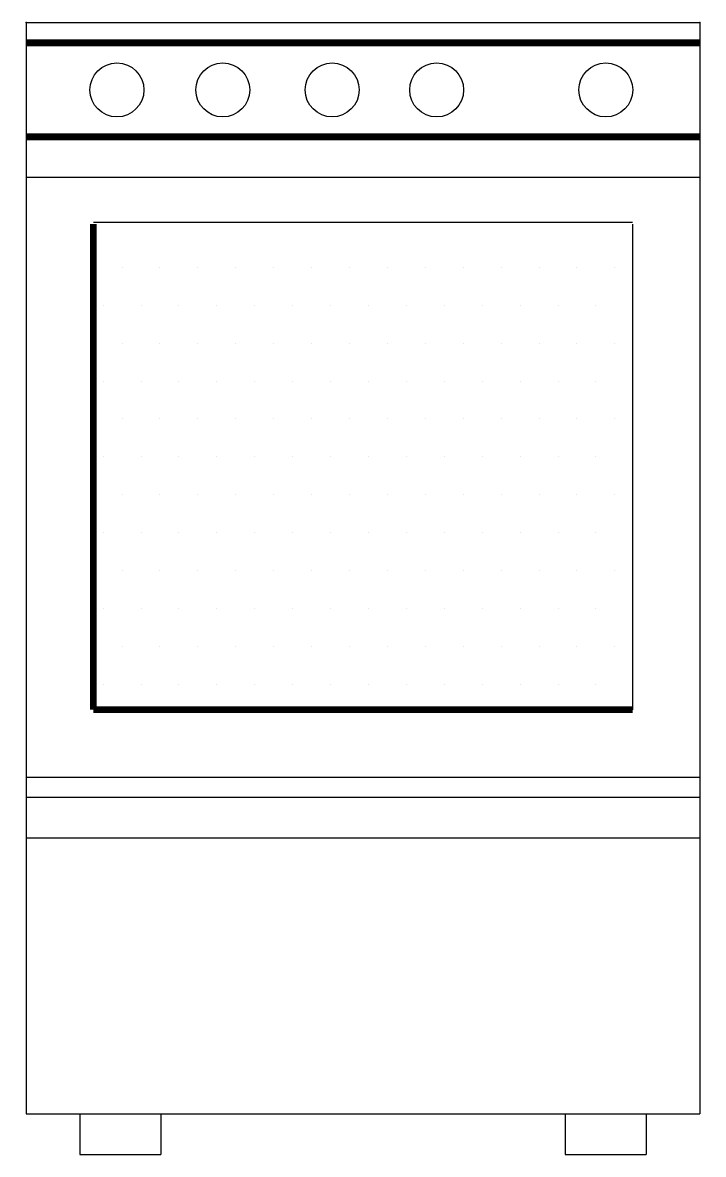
# Model space of a CAD drawing. Header units: metres. Extents: x -0.073 to 0.432, y 0 to 0.84.
import ezdxf

# ---------------------------------------------------------------- set-up
doc = ezdxf.new("R2010")
doc.units = ezdxf.units.M

# ---------------------------------------------------------------- blocks, each defined once
blk = doc.blocks.new('*X0')
at = {"color": 0}
for p, q in [((77.47031, 85.24688), (77.47031, 85.24688)), ((77.49844, 85.24688), (77.49844, 85.24688)), ((77.52656, 85.24688), (77.52656, 85.24688)), ((77.55469, 85.24688), (77.55469, 85.24688)), ((77.58281, 85.24688), (77.58281, 85.24688)), ((77.61094, 85.24688), (77.61094, 85.24688)), ((77.63906, 85.24688), (77.63906, 85.24688)), ((77.66719, 85.24688), (77.66719, 85.24688)), ((77.69531, 85.24688), (77.69531, 85.24688)), ((77.72344, 85.24688), (77.72344, 85.24688)), ((77.75156, 85.24688), (77.75156, 85.24688)), ((77.77969, 85.24688), (77.77969, 85.24688)), ((77.80781, 85.24688), (77.80781, 85.24688)), ((77.83594, 85.24688), (77.83594, 85.24688)), ((77.45625, 85.21875), (77.45625, 85.21875)), ((77.48438, 85.21875), (77.48438, 85.21875)), ((77.5125, 85.21875), (77.5125, 85.21875)), ((77.54063, 85.21875), (77.54063, 85.21875)), ((77.56875, 85.21875), (77.56875, 85.21875)), ((77.59688, 85.21875), (77.59688, 85.21875)), ((77.625, 85.21875), (77.625, 85.21875)), ((77.65313, 85.21875), (77.65313, 85.21875)), ((77.68125, 85.21875), (77.68125, 85.21875)), ((77.70938, 85.21875), (77.70938, 85.21875)), ((77.7375, 85.21875), (77.7375, 85.21875)), ((77.76563, 85.21875), (77.76563, 85.21875)), ((77.79375, 85.21875), (77.79375, 85.21875)), ((77.82188, 85.21875), (77.82188, 85.21875)), ((77.47031, 85.19062), (77.47031, 85.19062)), ((77.49844, 85.19062), (77.49844, 85.19062)), ((77.52656, 85.19062), (77.52656, 85.19062)), ((77.55469, 85.19062), (77.55469, 85.19062)), ((77.58281, 85.19062), (77.58281, 85.19062)), ((77.61094, 85.19062), (77.61094, 85.19062)), ((77.63906, 85.19062), (77.63906, 85.19062)), ((77.66719, 85.19062), (77.66719, 85.19062)), ((77.69531, 85.19062), (77.69531, 85.19062)), ((77.72344, 85.19062), (77.72344, 85.19062)), ((77.75156, 85.19062), (77.75156, 85.19062)), ((77.77969, 85.19062), (77.77969, 85.19062)), ((77.80781, 85.19062), (77.80781, 85.19062)), ((77.83594, 85.19062), (77.83594, 85.19062)), ((77.45625, 85.1625), (77.45625, 85.1625)), ((77.48438, 85.1625), (77.48438, 85.1625)), ((77.5125, 85.1625), (77.5125, 85.1625)), ((77.54063, 85.1625), (77.54063, 85.1625)), ((77.56875, 85.1625), (77.56875, 85.1625)), ((77.59688, 85.1625), (77.59688, 85.1625)), ((77.625, 85.1625), (77.625, 85.1625)), ((77.65313, 85.1625), (77.65313, 85.1625)), ((77.68125, 85.1625), (77.68125, 85.1625)), ((77.70938, 85.1625), (77.70938, 85.1625)), ((77.7375, 85.1625), (77.7375, 85.1625)), ((77.76563, 85.1625), (77.76563, 85.1625)), ((77.79375, 85.1625), (77.79375, 85.1625)), ((77.82188, 85.1625), (77.82188, 85.1625)), ((77.47031, 85.13438), (77.47031, 85.13438)), ((77.49844, 85.13438), (77.49844, 85.13438)), ((77.52656, 85.13438), (77.52656, 85.13438)), ((77.55469, 85.13438), (77.55469, 85.13438)), ((77.58281, 85.13438), (77.58281, 85.13438)), ((77.61094, 85.13438), (77.61094, 85.13438)), ((77.63906, 85.13438), (77.63906, 85.13438)), ((77.66719, 85.13438), (77.66719, 85.13438)), ((77.69531, 85.13438), (77.69531, 85.13438)), ((77.72344, 85.13438), (77.72344, 85.13438)), ((77.75156, 85.13438), (77.75156, 85.13438)), ((77.77969, 85.13438), (77.77969, 85.13438)), ((77.80781, 85.13438), (77.80781, 85.13438)), ((77.83594, 85.13438), (77.83594, 85.13438)), ((77.45625, 85.10625), (77.45625, 85.10625)), ((77.48438, 85.10625), (77.48438, 85.10625)), ((77.5125, 85.10625), (77.5125, 85.10625)), ((77.54063, 85.10625), (77.54063, 85.10625)), ((77.56875, 85.10625), (77.56875, 85.10625)), ((77.59688, 85.10625), (77.59688, 85.10625)), ((77.625, 85.10625), (77.625, 85.10625)), ((77.65313, 85.10625), (77.65313, 85.10625)), ((77.68125, 85.10625), (77.68125, 85.10625)), ((77.70938, 85.10625), (77.70938, 85.10625)), ((77.7375, 85.10625), (77.7375, 85.10625)), ((77.76563, 85.10625), (77.76563, 85.10625)), ((77.79375, 85.10625), (77.79375, 85.10625)), ((77.82188, 85.10625), (77.82188, 85.10625)), ((77.47031, 85.07812), (77.47031, 85.07812)), ((77.49844, 85.07812), (77.49844, 85.07812)), ((77.52656, 85.07812), (77.52656, 85.07812)), ((77.55469, 85.07812), (77.55469, 85.07812)), ((77.58281, 85.07812), (77.58281, 85.07812)), ((77.61094, 85.07812), (77.61094, 85.07812)), ((77.63906, 85.07812), (77.63906, 85.07812)), ((77.66719, 85.07812), (77.66719, 85.07812)), ((77.69531, 85.07812), (77.69531, 85.07812)), ((77.72344, 85.07812), (77.72344, 85.07812)), ((77.75156, 85.07812), (77.75156, 85.07812)), ((77.77969, 85.07812), (77.77969, 85.07812)), ((77.80781, 85.07812), (77.80781, 85.07812)), ((77.83594, 85.07812), (77.83594, 85.07812)), ((77.45625, 85.05), (77.45625, 85.05)), ((77.48438, 85.05), (77.48438, 85.05)), ((77.5125, 85.05), (77.5125, 85.05)), ((77.54063, 85.05), (77.54063, 85.05)), ((77.56875, 85.05), (77.56875, 85.05)), ((77.59688, 85.05), (77.59688, 85.05)), ((77.625, 85.05), (77.625, 85.05)), ((77.65313, 85.05), (77.65313, 85.05)), ((77.68125, 85.05), (77.68125, 85.05)), ((77.70938, 85.05), (77.70938, 85.05)), ((77.7375, 85.05), (77.7375, 85.05)), ((77.76563, 85.05), (77.76563, 85.05)), ((77.79375, 85.05), (77.79375, 85.05)), ((77.82188, 85.05), (77.82188, 85.05)), ((77.47031, 85.02188), (77.47031, 85.02188)), ((77.49844, 85.02188), (77.49844, 85.02188)), ((77.52656, 85.02188), (77.52656, 85.02188)), ((77.55469, 85.02188), (77.55469, 85.02188)), ((77.58281, 85.02188), (77.58281, 85.02188)), ((77.61094, 85.02188), (77.61094, 85.02188)), ((77.63906, 85.02188), (77.63906, 85.02188)), ((77.66719, 85.02188), (77.66719, 85.02188)), ((77.69531, 85.02188), (77.69531, 85.02188)), ((77.72344, 85.02188), (77.72344, 85.02188)), ((77.75156, 85.02188), (77.75156, 85.02188)), ((77.77969, 85.02188), (77.77969, 85.02188)), ((77.80781, 85.02188), (77.80781, 85.02188)), ((77.83594, 85.02188), (77.83594, 85.02188)), ((77.45625, 84.99375), (77.45625, 84.99375)), ((77.48438, 84.99375), (77.48438, 84.99375)), ((77.5125, 84.99375), (77.5125, 84.99375)), ((77.54063, 84.99375), (77.54063, 84.99375)), ((77.56875, 84.99375), (77.56875, 84.99375)), ((77.59688, 84.99375), (77.59688, 84.99375)), ((77.625, 84.99375), (77.625, 84.99375)), ((77.65313, 84.99375), (77.65313, 84.99375)), ((77.68125, 84.99375), (77.68125, 84.99375)), ((77.70938, 84.99375), (77.70938, 84.99375)), ((77.7375, 84.99375), (77.7375, 84.99375)), ((77.76563, 84.99375), (77.76563, 84.99375)), ((77.79375, 84.99375), (77.79375, 84.99375)), ((77.82188, 84.99375), (77.82188, 84.99375)), ((77.47031, 84.96563), (77.47031, 84.96563)), ((77.49844, 84.96563), (77.49844, 84.96563)), ((77.52656, 84.96563), (77.52656, 84.96563)), ((77.55469, 84.96563), (77.55469, 84.96563)), ((77.58281, 84.96563), (77.58281, 84.96563)), ((77.61094, 84.96563), (77.61094, 84.96563)), ((77.63906, 84.96563), (77.63906, 84.96563)), ((77.66719, 84.96563), (77.66719, 84.96563)), ((77.69531, 84.96563), (77.69531, 84.96563)), ((77.72344, 84.96563), (77.72344, 84.96563)), ((77.75156, 84.96563), (77.75156, 84.96563)), ((77.77969, 84.96563), (77.77969, 84.96563)), ((77.80781, 84.96563), (77.80781, 84.96563)), ((77.83594, 84.96563), (77.83594, 84.96563)), ((77.45625, 84.9375), (77.45625, 84.9375)), ((77.48438, 84.9375), (77.48438, 84.9375)), ((77.5125, 84.9375), (77.5125, 84.9375)), ((77.54063, 84.9375), (77.54063, 84.9375)), ((77.56875, 84.9375), (77.56875, 84.9375)), ((77.59688, 84.9375), (77.59688, 84.9375)), ((77.625, 84.9375), (77.625, 84.9375)), ((77.65313, 84.9375), (77.65313, 84.9375)), ((77.68125, 84.9375), (77.68125, 84.9375)), ((77.70938, 84.9375), (77.70938, 84.9375)), ((77.7375, 84.9375), (77.7375, 84.9375)), ((77.76563, 84.9375), (77.76563, 84.9375)), ((77.79375, 84.9375), (77.79375, 84.9375)), ((77.82188, 84.9375), (77.82188, 84.9375))]:
    blk.add_line(p, q, dxfattribs=at)

msp = doc.modelspace()

# ---------------------------------------------------------------- linework, layer by layer
for p, q in [((-0.07, 0.84), (0.43, 0.84)), ((-0.07, 0.84), (-0.07, 0.03)), ((0.43, 0.84), (0.43, 0.03)), ((-0.07, 0.72525), (0.43, 0.72525)), ((-0.02, 0.69191), (0.38, 0.69191)), ((0.38, 0.69051), (0.38, 0.33)), ((-0.07, 0.28), (0.43, 0.28)), ((-0.07, 0.265), (0.43, 0.265)), ((-0.07, 0.235), (0.43, 0.235)), ((-0.07, 0.03), (0.43, 0.03)), ((-0.03, 0.03), (-0.03, 0)), ((0.03, 0.03), (0.03, 0)), ((0.33, 0.03), (0.33, 0)), ((0.39, 0.03), (0.39, 0)), ((-0.03, 0), (0.03, 0)), ((0.33, 0), (0.39, 0))]:
    msp.add_line(p, q)
at = {"const_width": 0.005}
for points in [[(-0.07, 0.825), (0.43, 0.825)], [(-0.07, 0.75525), (0.43, 0.75525)], [(-0.02, 0.69051), (-0.02, 0.33)], [(-0.02, 0.33), (0.38, 0.33)]]:
    msp.add_lwpolyline(points, dxfattribs=at)
for centre in [(-0.00255, 0.79004), (0.07595, 0.79004), (0.15713, 0.79004), (0.23463, 0.79004), (0.3601, 0.79004)]:
    msp.add_circle(centre, 0.02)
at = {"linetype": 'ByBlock'}
for p in [(-0.07, 0.84), (0.43, 0.84)]:
    msp.add_point(p, dxfattribs=at)

# ---------------------------------------------------------------- block references
msp.add_blockref('*X0', (-77.46905, -84.58852))

doc.saveas('drawing.dxf')
